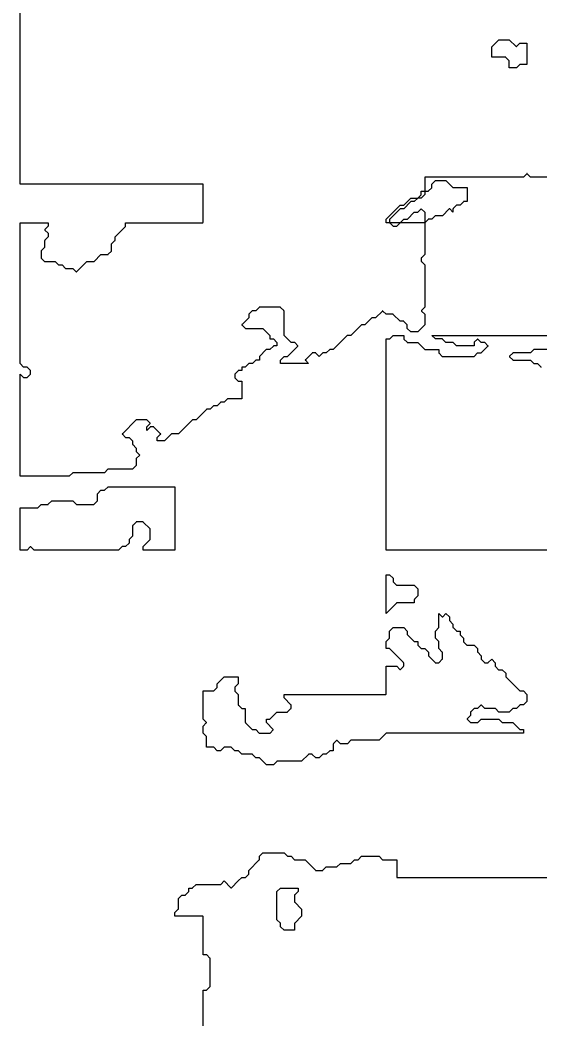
# Model space of a CAD drawing. Header units: metres. Extents: x 0 to 799, y 1 to 1100.
# Drawn here: x 0 to 148, y 539.5 to 823.6 of the extents above; entities that cross this region are included whole.
import ezdxf

# ---------------------------------------------------------------- set-up
doc = ezdxf.new("R2010")
doc.units = ezdxf.units.M
doc.layers.add('forest', color=7, linetype='Continuous')
doc.layers.add('forestfragmentation', color=7, linetype='Continuous')

msp = doc.modelspace()

# ---------------------------------------------------------------- linework, layer by layer
at = {"layer": 'forest', "color": 194}
for points in [[(155.9, 779), (145, 779), (145, 779), (145, 779), (144.07, 779.93), (144.06, 779.94), (144.06, 779.94), (144.05, 779.95), (144.04, 779.95), (144.03, 779.95), (144.02, 779.96), (144.01, 779.96), (144, 779.96), (143.99, 779.96), (143.98, 779.96), (143.97, 779.95), (143.96, 779.95), (143.95, 779.95), (143.94, 779.94), (143.94, 779.94), (143.93, 779.93), (143, 779), (143, 779), (143, 779), (115.1, 779), (115.09, 779), (115.08, 779), (115.07, 779), (115.06, 778.99), (115.05, 778.99), (115.04, 778.98), (115.04, 778.98), (115.03, 778.97), (115.02, 778.96), (115.02, 778.96), (115.01, 778.95), (115.01, 778.94), (115, 778.93), (115, 778.92), (115, 778.91), (115, 778.9), (115, 774), (115, 774), (115, 774), (114, 773), (114, 773), (114, 773), (113.04, 773), (113.03, 773), (113.02, 773), (113.01, 773), (113, 772.99), (112.99, 772.99), (112.99, 772.98), (112.98, 772.98), (112.97, 772.97), (112, 772), (112, 772), (112, 772), (111.04, 772), (111.03, 772), (111.02, 772), (111.01, 772), (111, 771.99), (110.99, 771.99), (110.99, 771.98), (110.98, 771.98), (110.97, 771.97), (109, 770), (109, 770), (109, 770), (108.04, 770), (108.03, 770), (108.02, 770), (108.01, 770), (108, 769.99), (107.99, 769.99), (107.99, 769.98), (107.98, 769.98), (107.97, 769.97), (105.03, 767.03), (105.02, 767.02), (105.02, 767.01), (105.01, 767.01), (105.01, 767), (105, 766.99), (105, 766.98), (105, 766.97), (105, 766.96), (105, 766.04), (105, 766.03), (105, 766.02), (105, 766.01), (105.01, 766), (105.01, 765.99), (105.02, 765.99), (105.02, 765.98), (105.03, 765.97), (105.97, 765.03), (105.98, 765.02), (105.99, 765.02), (105.99, 765.01), (106, 765.01), (106.01, 765), (106.02, 765), (106.03, 765), (106.04, 765), (106.96, 765), (106.97, 765), (106.98, 765), (106.99, 765), (107, 765.01), (107.01, 765.01), (107.01, 765.02), (107.02, 765.02), (107.03, 765.03), (109, 767), (109, 767), (109, 767), (109.96, 767), (109.97, 767), (109.98, 767), (109.99, 767), (110, 767.01), (110.01, 767.01), (110.01, 767.02), (110.02, 767.02), (110.03, 767.03), (112, 769), (112, 769), (112, 769), (112.96, 769), (112.97, 769), (112.98, 769), (112.99, 769), (113, 769.01), (113.01, 769.01), (113.01, 769.02), (113.02, 769.02), (113.03, 769.03), (114, 770), (114, 770), (114, 770), (115, 769), (115, 769), (115, 769), (115, 757), (115, 757), (115, 757), (114.03, 756.03), (114.02, 756.02), (114.02, 756.01), (114.01, 756.01), (114.01, 756), (114, 755.99), (114, 755.98), (114, 755.97), (114, 755.96), (114, 755.04), (114, 755.03), (114, 755.02), (114, 755.01), (114.01, 755), (114.01, 754.99), (114.02, 754.99), (114.02, 754.98), (114.03, 754.97), (115, 754), (115, 754), (115, 754), (115, 742), (115, 742), (115, 742), (114.07, 741.07), (114.06, 741.06), (114.06, 741.06), (114.05, 741.05), (114.05, 741.04), (114.05, 741.03), (114.04, 741.02), (114.04, 741.01), (114.04, 741), (114.04, 740.99), (114.04, 740.98), (114.05, 740.97), (114.05, 740.96), (114.05, 740.95), (114.06, 740.94), (114.06, 740.94), (114.07, 740.93), (115, 740), (115, 740), (115, 740), (115, 737), (115, 737), (115, 737), (113, 735), (113, 735), (113, 735), (111, 735), (111, 735), (111, 735), (110, 736), (110, 736), (110, 736), (110, 736.96), (110, 736.97), (110, 736.98), (110, 736.99), (109.99, 737), (109.99, 737.01), (109.98, 737.01), (109.98, 737.02), (109.97, 737.03), (109.03, 737.97), (109.02, 737.98), (109.01, 737.98), (109.01, 737.99), (109, 737.99), (108.99, 738), (108.98, 738), (108.97, 738), (108.96, 738), (108, 738), (108, 738), (108, 738), (106.03, 739.97), (106.02, 739.98), (106.01, 739.98), (106.01, 739.99), (106, 739.99), (105.99, 740), (105.98, 740), (105.97, 740), (105.96, 740), (104, 740), (104, 740), (104, 740), (103.07, 740.93), (103.06, 740.94), (103.06, 740.94), (103.05, 740.95), (103.04, 740.95), (103.03, 740.95), (103.02, 740.96), (103.01, 740.96), (103, 740.96), (102.99, 740.96), (102.98, 740.96), (102.97, 740.95), (102.96, 740.95), (102.95, 740.95), (102.94, 740.94), (102.94, 740.94), (102.93, 740.93), (101, 739), (101, 739), (101, 739), (100.04, 739), (100.03, 739), (100.02, 739), (100.01, 739), (100, 738.99), (99.99, 738.99), (99.99, 738.98), (99.98, 738.98), (99.97, 738.97), (98, 737), (98, 737), (98, 737), (97.04, 737), (97.03, 737), (97.02, 737), (97.01, 737), (97, 736.99), (96.99, 736.99), (96.99, 736.98), (96.98, 736.98), (96.97, 736.97), (94, 734), (94, 734), (94, 734), (93.04, 734), (93.03, 734), (93.02, 734), (93.01, 734), (93, 733.99), (92.99, 733.99), (92.99, 733.98), (92.98, 733.98), (92.97, 733.97), (89, 730), (89, 730), (89, 730), (88.04, 730), (88.03, 730), (88.02, 730), (88.01, 730), (88, 729.99), (87.99, 729.99), (87.99, 729.98), (87.98, 729.98), (87.97, 729.97), (87, 729), (87, 729), (87, 729), (86.04, 729), (86.03, 729), (86.02, 729), (86.01, 729), (86, 728.99), (85.99, 728.99), (85.99, 728.98), (85.98, 728.98), (85.97, 728.97), (85, 728), (85, 728), (85, 728), (84.03, 728.97), (84.02, 728.98), (84.01, 728.98), (84.01, 728.99), (84, 728.99), (83.99, 729), (83.98, 729), (83.97, 729), (83.96, 729), (83.04, 729), (83.03, 729), (83.02, 729), (83.01, 729), (83, 728.99), (82.99, 728.99), (82.99, 728.98), (82.98, 728.98), (82.97, 728.97), (81.07, 727.07), (81.06, 727.06), (81.06, 727.06), (81.05, 727.05), (81.05, 727.04), (81.05, 727.03), (81.04, 727.02), (81.04, 727.01), (81.04, 727), (81.04, 726.99), (81.04, 726.98), (81.05, 726.97), (81.05, 726.96), (81.05, 726.95), (81.06, 726.94), (81.06, 726.94), (81.07, 726.93), (82, 726), (82, 726), (82, 726), (74, 726), (74, 726), (74, 726), (74, 727), (74, 727), (74, 727), (75, 728), (75, 728), (75, 728), (75.96, 728), (75.97, 728), (75.98, 728), (75.99, 728), (76, 728.01), (76.01, 728.01), (76.01, 728.02), (76.02, 728.02), (76.03, 728.03), (78.93, 730.93), (78.94, 730.94), (78.94, 730.94), (78.95, 730.95), (78.95, 730.96), (78.95, 730.97), (78.96, 730.98), (78.96, 730.99), (78.96, 731), (78.96, 731.01), (78.96, 731.02), (78.95, 731.03), (78.95, 731.04), (78.95, 731.05), (78.94, 731.06), (78.94, 731.06), (78.93, 731.07), (78.03, 731.97), (78.02, 731.98), (78.01, 731.98), (78.01, 731.99), (78, 731.99), (77.99, 732), (77.98, 732), (77.97, 732), (77.96, 732), (77, 732), (77, 732), (77, 732), (75, 734), (75, 734), (75, 734), (75, 740.96), (75, 740.97), (75, 740.98), (75, 740.99), (74.99, 741), (74.99, 741.01), (74.98, 741.01), (74.98, 741.02), (74.97, 741.03), (74.03, 741.97), (74.02, 741.98), (74.01, 741.98), (74.01, 741.99), (74, 741.99), (73.99, 742), (73.98, 742), (73.97, 742), (73.96, 742), (68.04, 742), (68.03, 742), (68.02, 742), (68.01, 742), (68, 741.99), (67.99, 741.99), (67.99, 741.98), (67.98, 741.98), (67.97, 741.97), (67, 741), (67, 741), (67, 741), (66.04, 741), (66.03, 741), (66.02, 741), (66.01, 741), (66, 740.99), (65.99, 740.99), (65.99, 740.98), (65.98, 740.98), (65.97, 740.97), (65.03, 740.03), (65.02, 740.02), (65.02, 740.01), (65.01, 740.01), (65.01, 740), (65, 739.99), (65, 739.98), (65, 739.97), (65, 739.96), (65, 739), (65, 739), (65, 739), (63.07, 737.07), (63.06, 737.06), (63.06, 737.06), (63.05, 737.05), (63.05, 737.04), (63.05, 737.03), (63.04, 737.02), (63.04, 737.01), (63.04, 737), (63.04, 736.99), (63.04, 736.98), (63.05, 736.97), (63.05, 736.96), (63.05, 736.95), (63.06, 736.94), (63.06, 736.94), (63.07, 736.93), (63.97, 736.03), (63.98, 736.02), (63.99, 736.02), (63.99, 736.01), (64, 736.01), (64.01, 736), (64.02, 736), (64.03, 736), (64.04, 736), (69, 736), (69, 736), (69, 736), (71, 734), (71, 734), (71, 734), (71, 733.1), (71, 733.09), (71, 733.08), (71, 733.07), (71.01, 733.06), (71.01, 733.05), (71.02, 733.04), (71.02, 733.04), (71.03, 733.03), (71.04, 733.02), (71.04, 733.02), (71.05, 733.01), (71.06, 733.01), (71.07, 733), (71.08, 733), (71.09, 733), (71.1, 733), (72, 733), (72, 733), (72, 733), (73, 732), (73, 732), (73, 732), (73, 731), (73, 731), (73, 731), (72.04, 731), (72.03, 731), (72.02, 731), (72.01, 731), (72, 730.99), (71.99, 730.99), (71.99, 730.98), (71.98, 730.98), (71.97, 730.97), (71, 730), (71, 730), (71, 730), (70.04, 730), (70.03, 730), (70.02, 730), (70.01, 730), (70, 729.99), (69.99, 729.99), (69.99, 729.98), (69.98, 729.98), (69.97, 729.97), (68.03, 728.03), (68.02, 728.02), (68.02, 728.01), (68.01, 728.01), (68.01, 728), (68, 727.99), (68, 727.98), (68, 727.97), (68, 727.96), (68, 727), (68, 727), (68, 727), (67.04, 727), (67.03, 727), (67.02, 727), (67.01, 727), (67, 726.99), (66.99, 726.99), (66.99, 726.98), (66.98, 726.98), (66.97, 726.97), (66, 726), (66, 726), (66, 726), (65.04, 726), (65.03, 726), (65.02, 726), (65.01, 726), (65, 725.99), (64.99, 725.99), (64.99, 725.98), (64.98, 725.98), (64.97, 725.97), (64, 725), (64, 725), (64, 725), (63.1, 725), (63.09, 725), (63.08, 725), (63.07, 725), (63.06, 724.99), (63.05, 724.99), (63.04, 724.98), (63.04, 724.98), (63.03, 724.97), (63.02, 724.96), (63.02, 724.96), (63.01, 724.95), (63.01, 724.94), (63, 724.93), (63, 724.92), (63, 724.91), (63, 724.9), (63, 724), (63, 724), (63, 724), (62.04, 724), (62.03, 724), (62.02, 724), (62.01, 724), (62, 723.99), (61.99, 723.99), (61.99, 723.98), (61.98, 723.98), (61.97, 723.97), (61.03, 723.03), (61.02, 723.02), (61.02, 723.01), (61.01, 723.01), (61.01, 723), (61, 722.99), (61, 722.98), (61, 722.97), (61, 722.96), (61, 722.04), (61, 722.03), (61, 722.02), (61, 722.01), (61.01, 722), (61.01, 721.99), (61.02, 721.99), (61.02, 721.98), (61.03, 721.97), (61.97, 721.03), (61.98, 721.02), (61.99, 721.02), (61.99, 721.01), (62, 721.01), (62.01, 721), (62.02, 721), (62.03, 721), (62.04, 721), (63, 721), (63, 721), (63, 721), (63, 716), (63, 716), (63, 716), (59.04, 716), (59.03, 716), (59.02, 716), (59.01, 716), (59, 715.99), (58.99, 715.99), (58.99, 715.98), (58.98, 715.98), (58.97, 715.97), (58, 715), (58, 715), (58, 715), (57.04, 715), (57.03, 715), (57.02, 715), (57.01, 715), (57, 714.99), (56.99, 714.99), (56.99, 714.98), (56.98, 714.98), (56.97, 714.97), (56, 714), (56, 714), (56, 714), (55.04, 714), (55.03, 714), (55.02, 714), (55.01, 714), (55, 713.99), (54.99, 713.99), (54.99, 713.98), (54.98, 713.98), (54.97, 713.97), (54, 713), (54, 713), (54, 713), (53.04, 713), (53.03, 713), (53.02, 713), (53.01, 713), (53, 712.99), (52.99, 712.99), (52.99, 712.98), (52.98, 712.98), (52.97, 712.97), (50, 710), (50, 710), (50, 710), (49.04, 710), (49.03, 710), (49.02, 710), (49.01, 710), (49, 709.99), (48.99, 709.99), (48.99, 709.98), (48.98, 709.98), (48.97, 709.97), (45, 706), (45, 706), (45, 706), (43.04, 706), (43.03, 706), (43.02, 706), (43.01, 706), (43, 705.99), (42.99, 705.99), (42.99, 705.98), (42.98, 705.98), (42.97, 705.97), (41, 704), (41, 704), (41, 704), (39, 704), (39, 704), (39, 704), (39, 705), (39, 705), (39, 705), (39.93, 705.93), (39.94, 705.94), (39.94, 705.94), (39.95, 705.95), (39.95, 705.96), (39.95, 705.97), (39.96, 705.98), (39.96, 705.99), (39.96, 706), (39.96, 706.01), (39.96, 706.02), (39.95, 706.03), (39.95, 706.04), (39.95, 706.05), (39.94, 706.06), (39.94, 706.06), (39.93, 706.07), (38.03, 707.97), (38.02, 707.98), (38.01, 707.98), (38.01, 707.99), (38, 707.99), (37.99, 708), (37.98, 708), (37.97, 708), (37.96, 708), (37.04, 708), (37.03, 708), (37.02, 708), (37.01, 708), (37, 707.99), (36.99, 707.99), (36.99, 707.98), (36.98, 707.98), (36.97, 707.97), (36, 707), (36, 707), (36, 707), (36, 708), (36, 708), (36, 708), (36.93, 708.93), (36.94, 708.94), (36.94, 708.94), (36.95, 708.95), (36.95, 708.96), (36.95, 708.97), (36.96, 708.98), (36.96, 708.99), (36.96, 709), (36.96, 709.01), (36.96, 709.02), (36.95, 709.03), (36.95, 709.04), (36.95, 709.05), (36.94, 709.06), (36.94, 709.06), (36.93, 709.07), (36.03, 709.97), (36.02, 709.98), (36.01, 709.98), (36.01, 709.99), (36, 709.99), (35.99, 710), (35.98, 710), (35.97, 710), (35.96, 710), (33.04, 710), (33.03, 710), (33.02, 710), (33.01, 710), (33, 709.99), (32.99, 709.99), (32.99, 709.98), (32.98, 709.98), (32.97, 709.97), (29.07, 706.07), (29.06, 706.06), (29.06, 706.06), (29.05, 706.05), (29.05, 706.04), (29.05, 706.03), (29.04, 706.02), (29.04, 706.01), (29.04, 706), (29.04, 705.99), (29.04, 705.98), (29.05, 705.97), (29.05, 705.96), (29.05, 705.95), (29.06, 705.94), (29.06, 705.94), (29.07, 705.93), (29.97, 705.03), (29.98, 705.02), (29.99, 705.02), (29.99, 705.01), (30, 705.01), (30.01, 705), (30.02, 705), (30.03, 705), (30.04, 705), (31, 705), (31, 705), (31, 705), (32, 704), (32, 704), (32, 704), (32, 703.04), (32, 703.03), (32, 703.02), (32, 703.01), (32.01, 703), (32.01, 702.99), (32.02, 702.99), (32.02, 702.98), (32.03, 702.97), (33, 702), (33, 702), (33, 702), (33, 701.04), (33, 701.03), (33, 701.02), (33, 701.01), (33.01, 701), (33.01, 700.99), (33.02, 700.99), (33.02, 700.98), (33.03, 700.97), (34, 700), (34, 700), (34, 700), (33.03, 699.03), (33.02, 699.02), (33.02, 699.01), (33.01, 699.01), (33.01, 699), (33, 698.99), (33, 698.98), (33, 698.97), (33, 698.96), (33, 697), (33, 697), (33, 697), (32, 696), (32, 696), (32, 696), (25.04, 696), (25.03, 696), (25.02, 696), (25.01, 696), (25, 695.99), (24.99, 695.99), (24.99, 695.98), (24.98, 695.98), (24.97, 695.97), (24, 695), (24, 695), (24, 695), (15.04, 695), (15.03, 695), (15.02, 695), (15.01, 695), (15, 694.99), (14.99, 694.99), (14.99, 694.98), (14.98, 694.98), (14.97, 694.97), (14, 694), (14, 694), (14, 694), (0, 694), (0, 694), (0, 694), (0, 723), (0, 723), (0, 723), (0.97, 722.03), (0.98, 722.02), (0.99, 722.02), (0.99, 722.01), (1, 722.01), (1.01, 722), (1.02, 722), (1.03, 722), (1.04, 722), (1.96, 722), (1.97, 722), (1.98, 722), (1.99, 722), (2, 722.01), (2.01, 722.01), (2.01, 722.02), (2.02, 722.02), (2.03, 722.03), (2.97, 722.97), (2.98, 722.98), (2.98, 722.99), (2.99, 722.99), (2.99, 723), (3, 723.01), (3, 723.02), (3, 723.03), (3, 723.04), (3, 723.96), (3, 723.97), (3, 723.98), (3, 723.99), (2.99, 724), (2.99, 724.01), (2.98, 724.01), (2.98, 724.02), (2.97, 724.03), (2.03, 724.97), (2.02, 724.98), (2.01, 724.98), (2.01, 724.99), (2, 724.99), (1.99, 725), (1.98, 725), (1.97, 725), (1.96, 725), (1, 725), (1, 725), (1, 725), (0, 726), (0, 726), (0, 726), (0, 766), (0, 766), (0, 766), (8, 766), (8, 766), (8, 766), (8, 765), (8, 765), (8, 765), (7.07, 764.07), (7.06, 764.06), (7.06, 764.06), (7.05, 764.05), (7.05, 764.04), (7.05, 764.03), (7.04, 764.02), (7.04, 764.01), (7.04, 764), (7.04, 763.99), (7.04, 763.98), (7.05, 763.97), (7.05, 763.96), (7.05, 763.95), (7.06, 763.94), (7.06, 763.94), (7.07, 763.93), (8, 763), (8, 763), (8, 763), (8, 762), (8, 762), (8, 762), (7.03, 761.03), (7.02, 761.02), (7.02, 761.01), (7.01, 761.01), (7.01, 761), (7, 760.99), (7, 760.98), (7, 760.97), (7, 760.96), (7, 759), (7, 759), (7, 759), (6.03, 758.03), (6.02, 758.02), (6.02, 758.01), (6.01, 758.01), (6.01, 758), (6, 757.99), (6, 757.98), (6, 757.97), (6, 757.96), (6, 756.04), (6, 756.03), (6, 756.02), (6, 756.01), (6.01, 756), (6.01, 755.99), (6.02, 755.99), (6.02, 755.98), (6.03, 755.97), (6.97, 755.03), (6.98, 755.02), (6.99, 755.02), (6.99, 755.01), (7, 755.01), (7.01, 755), (7.02, 755), (7.03, 755), (7.04, 755), (10, 755), (10, 755), (10, 755), (10.97, 754.03), (10.98, 754.02), (10.99, 754.02), (10.99, 754.01), (11, 754.01), (11.01, 754), (11.02, 754), (11.03, 754), (11.04, 754), (12, 754), (12, 754), (12, 754), (12.97, 753.03), (12.98, 753.02), (12.99, 753.02), (12.99, 753.01), (13, 753.01), (13.01, 753), (13.02, 753), (13.03, 753), (13.04, 753), (15, 753), (15, 753), (15, 753), (15.93, 752.07), (15.94, 752.06), (15.94, 752.06), (15.95, 752.05), (15.96, 752.05), (15.97, 752.05), (15.98, 752.04), (15.99, 752.04), (16, 752.04), (16.01, 752.04), (16.02, 752.04), (16.03, 752.05), (16.04, 752.05), (16.05, 752.05), (16.06, 752.06), (16.06, 752.06), (16.07, 752.07), (19, 755), (19, 755), (19, 755), (20.96, 755), (20.97, 755), (20.98, 755), (20.99, 755), (21, 755.01), (21.01, 755.01), (21.01, 755.02), (21.02, 755.02), (21.03, 755.03), (23, 757), (23, 757), (23, 757), (24.96, 757), (24.97, 757), (24.98, 757), (24.99, 757), (25, 757.01), (25.01, 757.01), (25.01, 757.02), (25.02, 757.02), (25.03, 757.03), (25.97, 757.97), (25.98, 757.98), (25.98, 757.99), (25.99, 757.99), (25.99, 758), (26, 758.01), (26, 758.02), (26, 758.03), (26, 758.04), (26, 760), (26, 760), (26, 760), (26.97, 760.97), (26.98, 760.98), (26.98, 760.99), (26.99, 760.99), (26.99, 761), (27, 761.01), (27, 761.02), (27, 761.03), (27, 761.04), (27, 762), (27, 762), (27, 762), (29.97, 764.97), (29.98, 764.98), (29.98, 764.99), (29.99, 764.99), (29.99, 765), (30, 765.01), (30, 765.02), (30, 765.03), (30, 765.04), (30, 766), (30, 766), (30, 766), (51.9, 766), (51.91, 766), (51.92, 766), (51.93, 766), (51.94, 766.01), (51.95, 766.01), (51.96, 766.02), (51.96, 766.02), (51.97, 766.03), (51.98, 766.04), (51.98, 766.04), (51.99, 766.05), (51.99, 766.06), (52, 766.07), (52, 766.08), (52, 766.09), (52, 766.1), (52, 776.9), (52, 776.91), (52, 776.92), (52, 776.93), (51.99, 776.94), (51.99, 776.95), (51.98, 776.96), (51.98, 776.96), (51.97, 776.97), (51.96, 776.98), (51.96, 776.98), (51.95, 776.99), (51.94, 776.99), (51.93, 777), (51.92, 777), (51.91, 777), (51.9, 777), (0, 777), (0, 777), (0, 777), (0, 840)], [(167, 673), (104, 673), (104, 673), (104, 673), (104, 733), (104, 733), (104, 733), (104.96, 733), (104.97, 733), (104.98, 733), (104.99, 733), (105, 733.01), (105.01, 733.01), (105.01, 733.02), (105.02, 733.02), (105.03, 733.03), (106, 734), (106, 734), (106, 734), (109, 734), (109, 734), (109, 734), (109, 733.04), (109, 733.03), (109, 733.02), (109, 733.01), (109.01, 733), (109.01, 732.99), (109.02, 732.99), (109.02, 732.98), (109.03, 732.97), (109.97, 732.03), (109.98, 732.02), (109.99, 732.02), (109.99, 732.01), (110, 732.01), (110.01, 732), (110.02, 732), (110.03, 732), (110.04, 732), (113, 732), (113, 732), (113, 732), (114.97, 730.03), (114.98, 730.02), (114.99, 730.02), (114.99, 730.01), (115, 730.01), (115.01, 730), (115.02, 730), (115.03, 730), (115.04, 730), (119, 730), (119, 730), (119, 730), (119, 729.04), (119, 729.03), (119, 729.02), (119, 729.01), (119.01, 729), (119.01, 728.99), (119.02, 728.99), (119.02, 728.98), (119.03, 728.97), (119.97, 728.03), (119.98, 728.02), (119.99, 728.02), (119.99, 728.01), (120, 728.01), (120.01, 728), (120.02, 728), (120.03, 728), (120.04, 728), (128.96, 728), (128.97, 728), (128.98, 728), (128.99, 728), (129, 728.01), (129.01, 728.01), (129.01, 728.02), (129.02, 728.02), (129.03, 728.03), (130, 729), (130, 729), (130, 729), (130.96, 729), (130.97, 729), (130.98, 729), (130.99, 729), (131, 729.01), (131.01, 729.01), (131.01, 729.02), (131.02, 729.02), (131.03, 729.03), (132.93, 730.93), (132.94, 730.94), (132.94, 730.94), (132.95, 730.95), (132.95, 730.96), (132.95, 730.97), (132.96, 730.98), (132.96, 730.99), (132.96, 731), (132.96, 731.01), (132.96, 731.02), (132.95, 731.03), (132.95, 731.04), (132.95, 731.05), (132.94, 731.06), (132.94, 731.06), (132.93, 731.07), (132.03, 731.97), (132.02, 731.98), (132.01, 731.98), (132.01, 731.99), (132, 731.99), (131.99, 732), (131.98, 732), (131.97, 732), (131.96, 732), (131, 732), (131, 732), (131, 732), (130.07, 732.93), (130.06, 732.94), (130.06, 732.94), (130.05, 732.95), (130.04, 732.95), (130.03, 732.95), (130.02, 732.96), (130.01, 732.96), (130, 732.96), (129.99, 732.96), (129.98, 732.96), (129.97, 732.95), (129.96, 732.95), (129.95, 732.95), (129.94, 732.94), (129.94, 732.94), (129.93, 732.93), (129.03, 732.03), (129.02, 732.02), (129.02, 732.01), (129.01, 732.01), (129.01, 732), (129, 731.99), (129, 731.98), (129, 731.97), (129, 731.96), (129, 731), (129, 731), (129, 731), (124, 731), (124, 731), (124, 731), (123.03, 731.97), (123.02, 731.98), (123.01, 731.98), (123.01, 731.99), (123, 731.99), (122.99, 732), (122.98, 732), (122.97, 732), (122.96, 732), (121, 732), (121, 732), (121, 732), (120.03, 732.97), (120.02, 732.98), (120.01, 732.98), (120.01, 732.99), (120, 732.99), (119.99, 733), (119.98, 733), (119.97, 733), (119.96, 733), (118, 733), (118, 733), (118, 733), (117, 734), (117, 734), (117, 734), (155.9, 734)], [(149.96, 730), (146.04, 730), (146.03, 730), (146.02, 730), (146.01, 730), (146, 729.99), (145.99, 729.99), (145.99, 729.98), (145.98, 729.98), (145.97, 729.97), (145, 729), (145, 729), (145, 729), (140.04, 729), (140.03, 729), (140.02, 729), (140.01, 729), (140, 728.99), (139.99, 728.99), (139.99, 728.98), (139.98, 728.98), (139.97, 728.97), (139.07, 728.07), (139.06, 728.06), (139.06, 728.06), (139.05, 728.05), (139.05, 728.04), (139.05, 728.03), (139.04, 728.02), (139.04, 728.01), (139.04, 728), (139.04, 727.99), (139.04, 727.98), (139.05, 727.97), (139.05, 727.96), (139.05, 727.95), (139.06, 727.94), (139.06, 727.94), (139.07, 727.93), (139.97, 727.03), (139.98, 727.02), (139.99, 727.02), (139.99, 727.01), (140, 727.01), (140.01, 727), (140.02, 727), (140.03, 727), (140.04, 727), (145, 727), (145, 727), (145, 727), (145.97, 726.03), (145.98, 726.02), (145.99, 726.02), (145.99, 726.01), (146, 726.01), (146.01, 726), (146.02, 726), (146.03, 726), (146.04, 726), (147, 726), (147, 726), (147, 726), (147.97, 725.03), (147.98, 725.02), (147.99, 725.02), (147.99, 725.01), (148, 725.01)], [(0, 685), (0, 685), (4.96, 685), (4.97, 685), (4.98, 685), (4.99, 685), (5, 685.01), (5.01, 685.01), (5.01, 685.02), (5.02, 685.02), (5.03, 685.03), (6, 686), (6, 686), (6, 686), (7.96, 686), (7.97, 686), (7.98, 686), (7.99, 686), (8, 686.01), (8.01, 686.01), (8.01, 686.02), (8.02, 686.02), (8.03, 686.03), (9, 687), (9, 687), (9, 687), (15, 687), (15, 687), (15, 687), (15.97, 686.03), (15.98, 686.02), (15.99, 686.02), (15.99, 686.01), (16, 686.01), (16.01, 686), (16.02, 686), (16.03, 686), (16.04, 686), (20.96, 686), (20.97, 686), (20.98, 686), (20.99, 686), (21, 686.01), (21.01, 686.01), (21.01, 686.02), (21.02, 686.02), (21.03, 686.03), (21.97, 686.97), (21.98, 686.98), (21.98, 686.99), (21.99, 686.99), (21.99, 687), (22, 687.01), (22, 687.02), (22, 687.03), (22, 687.04), (22, 689), (22, 689), (22, 689), (23, 690), (23, 690), (23, 690), (23.96, 690), (23.97, 690), (23.98, 690), (23.99, 690), (24, 690.01), (24.01, 690.01), (24.01, 690.02), (24.02, 690.02), (24.03, 690.03), (25, 691), (25, 691), (25, 691), (44, 691), (44, 691), (44, 691), (44, 673), (44, 673), (44, 673), (35, 673), (35, 673), (35, 673), (35, 674), (35, 674), (35, 674), (36.97, 675.97), (36.98, 675.98), (36.98, 675.99), (36.99, 675.99), (36.99, 676), (37, 676.01), (37, 676.02), (37, 676.03), (37, 676.04), (37, 678.96), (37, 678.97), (37, 678.98), (37, 678.99), (36.99, 679), (36.99, 679.01), (36.98, 679.01), (36.98, 679.02), (36.97, 679.03), (35.03, 680.97), (35.02, 680.98), (35.01, 680.98), (35.01, 680.99), (35, 680.99), (34.99, 681), (34.98, 681), (34.97, 681), (34.96, 681), (33.04, 681), (33.03, 681), (33.02, 681), (33.01, 681), (33, 680.99), (32.99, 680.99), (32.99, 680.98), (32.98, 680.98), (32.97, 680.97), (32.03, 680.03), (32.02, 680.02), (32.02, 680.01), (32.01, 680.01), (32.01, 680), (32, 679.99), (32, 679.98), (32, 679.97), (32, 679.96), (32, 677), (32, 677), (32, 677), (31.03, 676.03), (31.02, 676.02), (31.02, 676.01), (31.01, 676.01), (31.01, 676), (31, 675.99), (31, 675.98), (31, 675.97), (31, 675.96), (31, 675), (31, 675), (31, 675), (30, 674), (30, 674), (30, 674), (29.04, 674), (29.03, 674), (29.02, 674), (29.01, 674), (29, 673.99), (28.99, 673.99), (28.99, 673.98), (28.98, 673.98), (28.97, 673.97), (28, 673), (28, 673), (28, 673), (4, 673), (4, 673), (4, 673), (3.07, 673.93), (3.06, 673.94), (3.06, 673.94), (3.05, 673.95), (3.04, 673.95), (3.03, 673.95), (3.02, 673.96), (3.01, 673.96), (3, 673.96), (2.99, 673.96), (2.98, 673.96), (2.97, 673.95), (2.96, 673.95), (2.95, 673.95), (2.94, 673.94), (2.94, 673.94), (2.93, 673.93), (2, 673), (2, 673), (2, 673), (0, 673), (0, 673), (0, 673), (0, 685), (0, 685)], [(104, 666), (104, 666), (105, 666), (105, 666), (105, 666), (106, 665), (106, 665), (106, 665), (106, 664.04), (106, 664.03), (106, 664.02), (106, 664.01), (106.01, 664), (106.01, 663.99), (106.02, 663.99), (106.02, 663.98), (106.03, 663.97), (106.97, 663.03), (106.98, 663.02), (106.99, 663.02), (106.99, 663.01), (107, 663.01), (107.01, 663), (107.02, 663), (107.03, 663), (107.04, 663), (112, 663), (112, 663), (112, 663), (113, 662), (113, 662), (113, 662), (113, 660), (113, 660), (113, 660), (112.03, 659.03), (112.02, 659.02), (112.02, 659.01), (112.01, 659.01), (112.01, 659), (112, 658.99), (112, 658.98), (112, 658.97), (112, 658.96), (112, 658), (112, 658), (112, 658), (107.04, 658), (107.03, 658), (107.02, 658), (107.01, 658), (107, 657.99), (106.99, 657.99), (106.99, 657.98), (106.98, 657.98), (106.97, 657.97), (104, 655), (104, 655), (104, 655), (104, 666), (104, 666)], [(52, 633), (52, 633), (54.96, 633), (54.97, 633), (54.98, 633), (54.99, 633), (55, 633.01), (55.01, 633.01), (55.01, 633.02), (55.02, 633.02), (55.03, 633.03), (55.97, 633.97), (55.98, 633.98), (55.98, 633.99), (55.99, 633.99), (55.99, 634), (56, 634.01), (56, 634.02), (56, 634.03), (56, 634.04), (56, 635), (56, 635), (56, 635), (58, 637), (58, 637), (58, 637), (62, 637), (62, 637), (62, 637), (62, 635), (62, 635), (62, 635), (61.03, 634.03), (61.02, 634.02), (61.02, 634.01), (61.01, 634.01), (61.01, 634), (61, 633.99), (61, 633.98), (61, 633.97), (61, 633.96), (61, 633.04), (61, 633.03), (61, 633.02), (61, 633.01), (61.01, 633), (61.01, 632.99), (61.02, 632.99), (61.02, 632.98), (61.03, 632.97), (62, 632), (62, 632), (62, 632), (62, 629.04), (62, 629.03), (62, 629.02), (62, 629.01), (62.01, 629), (62.01, 628.99), (62.02, 628.99), (62.02, 628.98), (62.03, 628.97), (62.97, 628.03), (62.98, 628.02), (62.99, 628.02), (62.99, 628.01), (63, 628.01), (63.01, 628), (63.02, 628), (63.03, 628), (63.04, 628), (64, 628), (64, 628), (64, 628), (64, 624.04), (64, 624.03), (64, 624.02), (64, 624.01), (64.01, 624), (64.01, 623.99), (64.02, 623.99), (64.02, 623.98), (64.03, 623.97), (65.97, 622.03), (65.98, 622.02), (65.99, 622.02), (65.99, 622.01), (66, 622.01), (66.01, 622), (66.02, 622), (66.03, 622), (66.04, 622), (67, 622), (67, 622), (67, 622), (67.97, 621.03), (67.98, 621.02), (67.99, 621.02), (67.99, 621.01), (68, 621.01), (68.01, 621), (68.02, 621), (68.03, 621), (68.04, 621), (70.96, 621), (70.97, 621), (70.98, 621), (70.99, 621), (71, 621.01), (71.01, 621.01), (71.01, 621.02), (71.02, 621.02), (71.03, 621.03), (71.93, 621.93), (71.94, 621.94), (71.94, 621.94), (71.95, 621.95), (71.95, 621.96), (71.95, 621.97), (71.96, 621.98), (71.96, 621.99), (71.96, 622), (71.96, 622.01), (71.96, 622.02), (71.95, 622.03), (71.95, 622.04), (71.95, 622.05), (71.94, 622.06), (71.94, 622.06), (71.93, 622.07), (70, 624), (70, 624), (70, 624), (70, 625), (70, 625), (70, 625), (70.96, 625), (70.97, 625), (70.98, 625), (70.99, 625), (71, 625.01), (71.01, 625.01), (71.01, 625.02), (71.02, 625.02), (71.03, 625.03), (73, 627), (73, 627), (73, 627), (75.96, 627), (75.97, 627), (75.98, 627), (75.99, 627), (76, 627.01), (76.01, 627.01), (76.01, 627.02), (76.02, 627.02), (76.03, 627.03), (76.97, 627.97), (76.98, 627.98), (76.98, 627.99), (76.99, 627.99), (76.99, 628), (77, 628.01), (77, 628.02), (77, 628.03), (77, 628.04), (77, 628.96), (77, 628.97), (77, 628.98), (77, 628.99), (76.99, 629), (76.99, 629.01), (76.98, 629.01), (76.98, 629.02), (76.97, 629.03), (75, 631), (75, 631), (75, 631), (75, 632), (75, 632), (75, 632), (103.9, 632), (103.91, 632), (103.92, 632), (103.93, 632), (103.94, 632.01), (103.95, 632.01), (103.96, 632.02), (103.96, 632.02), (103.97, 632.03), (103.98, 632.04), (103.98, 632.04), (103.99, 632.05), (103.99, 632.06), (104, 632.07), (104, 632.08), (104, 632.09), (104, 632.1), (104, 640), (104, 640), (104, 640), (107, 640), (107, 640), (107, 640), (107.93, 639.07), (107.94, 639.06), (107.94, 639.06), (107.95, 639.05), (107.96, 639.05), (107.97, 639.05), (107.98, 639.04), (107.99, 639.04), (108, 639.04), (108.01, 639.04), (108.02, 639.04), (108.03, 639.05), (108.04, 639.05), (108.05, 639.05), (108.06, 639.06), (108.06, 639.06), (108.07, 639.07), (108.97, 639.97), (108.98, 639.98), (108.98, 639.99), (108.99, 639.99), (108.99, 640), (109, 640.01), (109, 640.02), (109, 640.03), (109, 640.04), (109, 640.96), (109, 640.97), (109, 640.98), (109, 640.99), (108.99, 641), (108.99, 641.01), (108.98, 641.01), (108.98, 641.02), (108.97, 641.03), (105.03, 644.97), (105.02, 644.98), (105.01, 644.98), (105.01, 644.99), (105, 644.99), (104.99, 645), (104.98, 645), (104.97, 645), (104.96, 645), (104, 645), (104, 645), (104, 645), (104, 647), (104, 647), (104, 647), (104.97, 647.97), (104.98, 647.98), (104.98, 647.99), (104.99, 647.99), (104.99, 648), (105, 648.01), (105, 648.02), (105, 648.03), (105, 648.04), (105, 650), (105, 650), (105, 650), (106, 651), (106, 651), (106, 651), (109, 651), (109, 651), (109, 651), (110, 650), (110, 650), (110, 650), (110, 649.04), (110, 649.03), (110, 649.02), (110, 649.01), (110.01, 649), (110.01, 648.99), (110.02, 648.99), (110.02, 648.98), (110.03, 648.97), (111.97, 647.03), (111.98, 647.02), (111.99, 647.02), (111.99, 647.01), (112, 647.01), (112.01, 647), (112.02, 647), (112.03, 647), (112.04, 647), (113, 647), (113, 647), (113, 647), (113, 646.04), (113, 646.03), (113, 646.02), (113, 646.01), (113.01, 646), (113.01, 645.99), (113.02, 645.99), (113.02, 645.98), (113.03, 645.97), (113.97, 645.03), (113.98, 645.02), (113.99, 645.02), (113.99, 645.01), (114, 645.01), (114.01, 645), (114.02, 645), (114.03, 645), (114.04, 645), (115, 645), (115, 645), (115, 645), (116, 644), (116, 644), (116, 644), (116, 643.04), (116, 643.03), (116, 643.02), (116, 643.01), (116.01, 643), (116.01, 642.99), (116.02, 642.99), (116.02, 642.98), (116.03, 642.97), (117.97, 641.03), (117.98, 641.02), (117.99, 641.02), (117.99, 641.01), (118, 641.01), (118.01, 641), (118.02, 641), (118.03, 641), (118.04, 641), (118.96, 641), (118.97, 641), (118.98, 641), (118.99, 641), (119, 641.01), (119.01, 641.01), (119.01, 641.02), (119.02, 641.02), (119.03, 641.03), (119.97, 641.97), (119.98, 641.98), (119.98, 641.99), (119.99, 641.99), (119.99, 642), (120, 642.01), (120, 642.02), (120, 642.03), (120, 642.04), (120, 643.96), (120, 643.97), (120, 643.98), (120, 643.99), (119.99, 644), (119.99, 644.01), (119.98, 644.01), (119.98, 644.02), (119.97, 644.03), (119, 645), (119, 645), (119, 645), (119, 646.96), (119, 646.97), (119, 646.98), (119, 646.99), (118.99, 647), (118.99, 647.01), (118.98, 647.01), (118.98, 647.02), (118.97, 647.03), (118, 648), (118, 648), (118, 648), (118, 650), (118, 650), (118, 650), (118.97, 650.97), (118.98, 650.98), (118.98, 650.99), (118.99, 650.99), (118.99, 651), (119, 651.01), (119, 651.02), (119, 651.03), (119, 651.04), (119, 655), (119, 655), (119, 655), (119.93, 654.07), (119.94, 654.06), (119.94, 654.06), (119.95, 654.05), (119.96, 654.05), (119.97, 654.05), (119.98, 654.04), (119.99, 654.04), (120, 654.04), (120.01, 654.04), (120.02, 654.04), (120.03, 654.05), (120.04, 654.05), (120.05, 654.05), (120.06, 654.06), (120.06, 654.06), (120.07, 654.07), (121, 655), (121, 655), (121, 655), (122, 654), (122, 654), (122, 654), (122, 653.04), (122, 653.03), (122, 653.02), (122, 653.01), (122.01, 653), (122.01, 652.99), (122.02, 652.99), (122.02, 652.98), (122.03, 652.97), (123, 652), (123, 652), (123, 652), (123, 651.04), (123, 651.03), (123, 651.02), (123, 651.01), (123.01, 651), (123.01, 650.99), (123.02, 650.99), (123.02, 650.98), (123.03, 650.97), (123.97, 650.03), (123.98, 650.02), (123.99, 650.02), (123.99, 650.01), (124, 650.01), (124.01, 650), (124.02, 650), (124.03, 650), (124.04, 650), (125, 650), (125, 650), (125, 650), (125, 649.04), (125, 649.03), (125, 649.02), (125, 649.01), (125.01, 649), (125.01, 648.99), (125.02, 648.99), (125.02, 648.98), (125.03, 648.97), (126, 648), (126, 648), (126, 648), (126, 647.04), (126, 647.03), (126, 647.02), (126, 647.01), (126.01, 647), (126.01, 646.99), (126.02, 646.99), (126.02, 646.98), (126.03, 646.97), (126.97, 646.03), (126.98, 646.02), (126.99, 646.02), (126.99, 646.01), (127, 646.01), (127.01, 646), (127.02, 646), (127.03, 646), (127.04, 646), (129, 646), (129, 646), (129, 646), (130, 645), (130, 645), (130, 645), (130, 644.04), (130, 644.03), (130, 644.02), (130, 644.01), (130.01, 644), (130.01, 643.99), (130.02, 643.99), (130.02, 643.98), (130.03, 643.97), (131, 643), (131, 643), (131, 643), (131, 642.04), (131, 642.03), (131, 642.02), (131, 642.01), (131.01, 642), (131.01, 641.99), (131.02, 641.99), (131.02, 641.98), (131.03, 641.97), (131.97, 641.03), (131.98, 641.02), (131.99, 641.02), (131.99, 641.01), (132, 641.01), (132.01, 641), (132.02, 641), (132.03, 641), (132.04, 641), (132.96, 641), (132.97, 641), (132.98, 641), (132.99, 641), (133, 641.01), (133.01, 641.01), (133.01, 641.02), (133.02, 641.02), (133.03, 641.03), (134, 642), (134, 642), (134, 642), (135, 641), (135, 641), (135, 641), (135, 640.04), (135, 640.03), (135, 640.02), (135, 640.01), (135.01, 640), (135.01, 639.99), (135.02, 639.99), (135.02, 639.98), (135.03, 639.97), (135.97, 639.03), (135.98, 639.02), (135.99, 639.02), (135.99, 639.01), (136, 639.01), (136.01, 639), (136.02, 639), (136.03, 639), (136.04, 639), (137, 639), (137, 639), (137, 639), (138, 638), (138, 638), (138, 638), (138, 637.04), (138, 637.03), (138, 637.02), (138, 637.01), (138.01, 637), (138.01, 636.99), (138.02, 636.99), (138.02, 636.98), (138.03, 636.97), (141.97, 633.03), (141.98, 633.02), (141.99, 633.02), (141.99, 633.01), (142, 633.01), (142.01, 633), (142.02, 633), (142.03, 633), (142.04, 633), (143, 633), (143, 633), (143, 633), (144, 632), (144, 632), (144, 632), (144, 630), (144, 630), (144, 630), (143, 629), (143, 629), (143, 629), (142.04, 629), (142.03, 629), (142.02, 629), (142.01, 629), (142, 628.99), (141.99, 628.99), (141.99, 628.98), (141.98, 628.98), (141.97, 628.97), (141, 628), (141, 628), (141, 628), (140.04, 628), (140.03, 628), (140.02, 628), (140.01, 628), (140, 627.99), (139.99, 627.99), (139.99, 627.98), (139.98, 627.98), (139.97, 627.97), (139, 627), (139, 627), (139, 627), (136, 627), (136, 627), (136, 627), (135.03, 627.97), (135.02, 627.98), (135.01, 627.98), (135.01, 627.99), (135, 627.99), (134.99, 628), (134.98, 628), (134.97, 628), (134.96, 628), (132, 628), (132, 628), (132, 628), (131.07, 628.93), (131.06, 628.94), (131.06, 628.94), (131.05, 628.95), (131.04, 628.95), (131.03, 628.95), (131.02, 628.96), (131.01, 628.96), (131, 628.96), (130.99, 628.96), (130.98, 628.96), (130.97, 628.95), (130.96, 628.95), (130.95, 628.95), (130.94, 628.94), (130.94, 628.94), (130.93, 628.93), (130, 628), (130, 628), (130, 628), (129.04, 628), (129.03, 628), (129.02, 628), (129.01, 628), (129, 627.99), (128.99, 627.99), (128.99, 627.98), (128.98, 627.98), (128.97, 627.97), (128.03, 627.03), (128.02, 627.02), (128.02, 627.01), (128.01, 627.01), (128.01, 627), (128, 626.99), (128, 626.98), (128, 626.97), (128, 626.96), (128, 626), (128, 626), (128, 626), (127.07, 625.07), (127.06, 625.06), (127.06, 625.06), (127.05, 625.05), (127.05, 625.04), (127.05, 625.03), (127.04, 625.02), (127.04, 625.01), (127.04, 625), (127.04, 624.99), (127.04, 624.98), (127.05, 624.97), (127.05, 624.96), (127.05, 624.95), (127.06, 624.94), (127.06, 624.94), (127.07, 624.93), (127.97, 624.03), (127.98, 624.02), (127.99, 624.02), (127.99, 624.01), (128, 624.01), (128.01, 624), (128.02, 624), (128.03, 624), (128.04, 624), (129.96, 624), (129.97, 624), (129.98, 624), (129.99, 624), (130, 624.01), (130.01, 624.01), (130.01, 624.02), (130.02, 624.02), (130.03, 624.03), (131, 625), (131, 625), (131, 625), (136, 625), (136, 625), (136, 625), (136.97, 624.03), (136.98, 624.02), (136.99, 624.02), (136.99, 624.01), (137, 624.01), (137.01, 624), (137.02, 624), (137.03, 624), (137.04, 624), (140, 624), (140, 624), (140, 624), (141.97, 622.03), (141.98, 622.02), (141.99, 622.02), (141.99, 622.01), (142, 622.01), (142.01, 622), (142.02, 622), (142.03, 622), (142.04, 622), (143, 622), (143, 622), (143, 622), (143, 621), (143, 621), (143, 621), (104.04, 621), (104.03, 621), (104.02, 621), (104.01, 621), (104, 620.99), (103.99, 620.99), (103.99, 620.98), (103.98, 620.98), (103.97, 620.97), (102, 619), (102, 619), (102, 619), (94.04, 619), (94.03, 619), (94.02, 619), (94.01, 619), (94, 618.99), (93.99, 618.99), (93.99, 618.98), (93.98, 618.98), (93.97, 618.97), (93, 618), (93, 618), (93, 618), (91, 618), (91, 618), (91, 618), (90.07, 618.93), (90.06, 618.94), (90.06, 618.94), (90.05, 618.95), (90.04, 618.95), (90.03, 618.95), (90.02, 618.96), (90.01, 618.96), (90, 618.96), (89.99, 618.96), (89.98, 618.96), (89.97, 618.95), (89.96, 618.95), (89.95, 618.95), (89.94, 618.94), (89.94, 618.94), (89.93, 618.93), (89.03, 618.03), (89.02, 618.02), (89.02, 618.01), (89.01, 618.01), (89.01, 618), (89, 617.99), (89, 617.98), (89, 617.97), (89, 617.96), (89, 616), (89, 616), (89, 616), (88.04, 616), (88.03, 616), (88.02, 616), (88.01, 616), (88, 615.99), (87.99, 615.99), (87.99, 615.98), (87.98, 615.98), (87.97, 615.97), (87, 615), (87, 615), (87, 615), (86.04, 615), (86.03, 615), (86.02, 615), (86.01, 615), (86, 614.99), (85.99, 614.99), (85.99, 614.98), (85.98, 614.98), (85.97, 614.97), (85, 614), (85, 614), (85, 614), (84, 614), (84, 614), (84, 614), (83.03, 614.97), (83.02, 614.98), (83.01, 614.98), (83.01, 614.99), (83, 614.99), (82.99, 615), (82.98, 615), (82.97, 615), (82.96, 615), (82.04, 615), (82.03, 615), (82.02, 615), (82.01, 615), (82, 614.99), (81.99, 614.99), (81.99, 614.98), (81.98, 614.98), (81.97, 614.97), (80, 613), (80, 613), (80, 613), (73.04, 613), (73.03, 613), (73.02, 613), (73.01, 613), (73, 612.99), (72.99, 612.99), (72.99, 612.98), (72.98, 612.98), (72.97, 612.97), (72, 612), (72, 612), (72, 612), (70, 612), (70, 612), (70, 612), (68.03, 613.97), (68.02, 613.98), (68.01, 613.98), (68.01, 613.99), (68, 613.99), (67.99, 614), (67.98, 614), (67.97, 614), (67.96, 614), (67, 614), (67, 614), (67, 614), (66.03, 614.97), (66.02, 614.98), (66.01, 614.98), (66.01, 614.99), (66, 614.99), (65.99, 615), (65.98, 615), (65.97, 615), (65.96, 615), (63, 615), (63, 615), (63, 615), (62.03, 615.97), (62.02, 615.98), (62.01, 615.98), (62.01, 615.99), (62, 615.99), (61.99, 616), (61.98, 616), (61.97, 616), (61.96, 616), (61, 616), (61, 616), (61, 616), (60.03, 616.97), (60.02, 616.98), (60.01, 616.98), (60.01, 616.99), (60, 616.99), (59.99, 617), (59.98, 617), (59.97, 617), (59.96, 617), (58.04, 617), (58.03, 617), (58.02, 617), (58.01, 617), (58, 616.99), (57.99, 616.99), (57.99, 616.98), (57.98, 616.98), (57.97, 616.97), (57, 616), (57, 616), (57, 616), (56, 616), (56, 616), (56, 616), (55.03, 616.97), (55.02, 616.98), (55.01, 616.98), (55.01, 616.99), (55, 616.99), (54.99, 617), (54.98, 617), (54.97, 617), (54.96, 617), (53, 617), (53, 617), (53, 617), (53, 619.96), (53, 619.97), (53, 619.98), (53, 619.99), (52.99, 620), (52.99, 620.01), (52.98, 620.01), (52.98, 620.02), (52.97, 620.03), (52, 621), (52, 621), (52, 621), (52, 623), (52, 623), (52, 623), (52.93, 623.93), (52.94, 623.94), (52.94, 623.94), (52.95, 623.95), (52.95, 623.96), (52.95, 623.97), (52.96, 623.98), (52.96, 623.99), (52.96, 624), (52.96, 624.01), (52.96, 624.02), (52.95, 624.03), (52.95, 624.04), (52.95, 624.05), (52.94, 624.06), (52.94, 624.06), (52.93, 624.07), (52, 625), (52, 625), (52, 625), (52, 633), (52, 633)], [(52, 532), (52, 548), (52, 548), (52, 548), (52.96, 548), (52.97, 548), (52.98, 548), (52.99, 548), (53, 548.01), (53.01, 548.01), (53.01, 548.02), (53.02, 548.02), (53.03, 548.03), (53.97, 548.97), (53.98, 548.98), (53.98, 548.99), (53.99, 548.99), (53.99, 549), (54, 549.01), (54, 549.02), (54, 549.03), (54, 549.04), (54, 556.96), (54, 556.97), (54, 556.98), (54, 556.99), (53.99, 557), (53.99, 557.01), (53.98, 557.01), (53.98, 557.02), (53.97, 557.03), (53.03, 557.97), (53.02, 557.98), (53.01, 557.98), (53.01, 557.99), (53, 557.99), (52.99, 558), (52.98, 558), (52.97, 558), (52.96, 558), (52, 558), (52, 558), (52, 558), (52, 568.9), (52, 568.91), (52, 568.92), (52, 568.93), (51.99, 568.94), (51.99, 568.95), (51.98, 568.96), (51.98, 568.96), (51.97, 568.97), (51.96, 568.98), (51.96, 568.98), (51.95, 568.99), (51.94, 568.99), (51.93, 569), (51.92, 569), (51.91, 569), (51.9, 569), (44, 569), (44, 569), (44, 569), (44, 570), (44, 570), (44, 570), (44.97, 570.97), (44.98, 570.98), (44.98, 570.99), (44.99, 570.99), (44.99, 571), (45, 571.01), (45, 571.02), (45, 571.03), (45, 571.04), (45, 574), (45, 574), (45, 574), (46, 575), (46, 575), (46, 575), (46.96, 575), (46.97, 575), (46.98, 575), (46.99, 575), (47, 575.01), (47.01, 575.01), (47.01, 575.02), (47.02, 575.02), (47.03, 575.03), (47.97, 575.97), (47.98, 575.98), (47.98, 575.99), (47.99, 575.99), (47.99, 576), (48, 576.01), (48, 576.02), (48, 576.03), (48, 576.04), (48, 577), (48, 577), (48, 577), (48.96, 577), (48.97, 577), (48.98, 577), (48.99, 577), (49, 577.01), (49.01, 577.01), (49.01, 577.02), (49.02, 577.02), (49.03, 577.03), (50, 578), (50, 578), (50, 578), (56.96, 578), (56.97, 578), (56.98, 578), (56.99, 578), (57, 578.01), (57.01, 578.01), (57.01, 578.02), (57.02, 578.02), (57.03, 578.03), (58, 579), (58, 579), (58, 579), (59.93, 577.07), (59.94, 577.06), (59.94, 577.06), (59.95, 577.05), (59.96, 577.05), (59.97, 577.05), (59.98, 577.04), (59.99, 577.04), (60, 577.04), (60.01, 577.04), (60.02, 577.04), (60.03, 577.05), (60.04, 577.05), (60.05, 577.05), (60.06, 577.06), (60.06, 577.06), (60.07, 577.07), (62, 579), (63, 580), (63, 580), (63, 580), (63.96, 580), (63.97, 580), (63.98, 580), (63.99, 580), (64, 580.01), (64.01, 580.01), (64.01, 580.02), (64.02, 580.02), (64.03, 580.03), (64.97, 580.97), (64.98, 580.98), (64.98, 580.99), (64.99, 580.99), (64.99, 581), (65, 581.01), (65, 581.02), (65, 581.03), (65, 581.04), (65, 582), (65, 582), (65, 582), (67.97, 584.97), (67.98, 584.98), (67.98, 584.99), (67.99, 584.99), (67.99, 585), (68, 585.01), (68, 585.02), (68, 585.03), (68, 585.04), (68, 586), (68, 586), (68, 586), (69, 587), (69, 587), (69, 587), (75, 587), (75, 587), (75, 587), (75.97, 586.03), (75.98, 586.02), (75.99, 586.02), (75.99, 586.01), (76, 586.01), (76.01, 586), (76.02, 586), (76.03, 586), (76.04, 586), (77, 586), (77, 586), (77, 586), (77.97, 585.03), (77.98, 585.02), (77.99, 585.02), (77.99, 585.01), (78, 585.01), (78.01, 585), (78.02, 585), (78.03, 585), (78.04, 585), (81, 585), (81, 585), (81, 585), (83.97, 582.03), (83.98, 582.02), (83.99, 582.02), (83.99, 582.01), (84, 582.01), (84.01, 582), (84.02, 582), (84.03, 582), (84.04, 582), (85.96, 582), (85.97, 582), (85.98, 582), (85.99, 582), (86, 582.01), (86.01, 582.01), (86.01, 582.02), (86.02, 582.02), (86.03, 582.03), (87, 583), (87, 583), (87, 583), (89.96, 583), (89.97, 583), (89.98, 583), (89.99, 583), (90, 583.01), (90.01, 583.01), (90.01, 583.02), (90.02, 583.02), (90.03, 583.03), (91, 584), (91, 584), (91, 584), (93.96, 584), (93.97, 584), (93.98, 584), (93.99, 584), (94, 584.01), (94.01, 584.01), (94.01, 584.02), (94.02, 584.02), (94.03, 584.03), (95, 585), (95, 585), (95, 585), (95.96, 585), (95.97, 585), (95.98, 585), (95.99, 585), (96, 585.01), (96.01, 585.01), (96.01, 585.02), (96.02, 585.02), (96.03, 585.03), (97, 586), (97, 586), (97, 586), (102, 586), (102, 586), (102, 586), (102.97, 585.03), (102.98, 585.02), (102.99, 585.02), (102.99, 585.01), (103, 585.01), (103.01, 585), (103.02, 585), (103.03, 585), (103.04, 585), (107, 585), (107, 585), (107, 585), (107, 580.1), (107, 580.09), (107, 580.08), (107, 580.07), (107.01, 580.06), (107.01, 580.05), (107.02, 580.04), (107.02, 580.04), (107.03, 580.03), (107.04, 580.02), (107.04, 580.02), (107.05, 580.01), (107.06, 580.01), (107.07, 580), (107.08, 580), (107.09, 580), (107.1, 580), (152, 580)]]:
    msp.add_lwpolyline(points, dxfattribs=at)
at = {"layer": 'forestfragmentation', "color": 127}
for points in [[(134, 813), (134, 813), (134, 816), (134, 816), (134, 816), (136, 818), (136, 818), (136, 818), (139, 818), (139, 818), (139, 818), (140.93, 816.07), (140.94, 816.06), (140.94, 816.06), (140.95, 816.05), (140.96, 816.05), (140.97, 816.05), (140.98, 816.04), (140.99, 816.04), (141, 816.04), (141.01, 816.04), (141.02, 816.04), (141.03, 816.05), (141.04, 816.05), (141.05, 816.05), (141.06, 816.06), (141.06, 816.06), (141.07, 816.07), (142, 817), (142, 817), (142, 817), (144, 817), (144, 817), (144, 817), (144, 811), (144, 811), (144, 811), (142.04, 811), (142.03, 811), (142.02, 811), (142.01, 811), (142, 810.99), (141.99, 810.99), (141.99, 810.98), (141.98, 810.98), (141.97, 810.97), (141, 810), (141, 810), (141, 810), (139, 810), (139, 810), (139, 810), (139, 811.96), (139, 811.97), (139, 811.98), (139, 811.99), (138.99, 812), (138.99, 812.01), (138.98, 812.01), (138.98, 812.02), (138.97, 812.03), (138.03, 812.97), (138.02, 812.98), (138.01, 812.98), (138.01, 812.99), (138, 812.99), (137.99, 813), (137.98, 813), (137.97, 813), (137.96, 813), (134, 813), (134, 813)], [(104, 766), (104, 766), (104, 767), (104, 767), (104, 767), (108, 771), (108, 771), (108, 771), (108.96, 771), (108.97, 771), (108.98, 771), (108.99, 771), (109, 771.01), (109.01, 771.01), (109.01, 771.02), (109.02, 771.02), (109.03, 771.03), (111, 773), (111, 773), (111, 773), (112.96, 773), (112.97, 773), (112.98, 773), (112.99, 773), (113, 773.01), (113.01, 773.01), (113.01, 773.02), (113.02, 773.02), (113.03, 773.03), (113.97, 773.97), (113.98, 773.98), (113.98, 773.99), (113.99, 773.99), (113.99, 774), (114, 774.01), (114, 774.02), (114, 774.03), (114, 774.04), (114, 775), (114, 775), (114, 775), (115.96, 775), (115.97, 775), (115.98, 775), (115.99, 775), (116, 775.01), (116.01, 775.01), (116.01, 775.02), (116.02, 775.02), (116.03, 775.03), (116.97, 775.97), (116.98, 775.98), (116.98, 775.99), (116.99, 775.99), (116.99, 776), (117, 776.01), (117, 776.02), (117, 776.03), (117, 776.04), (117, 777), (117, 777), (117, 777), (118, 778), (118, 778), (118, 778), (121, 778), (121, 778), (121, 778), (122.97, 776.03), (122.98, 776.02), (122.99, 776.02), (122.99, 776.01), (123, 776.01), (123.01, 776), (123.02, 776), (123.03, 776), (123.04, 776), (127, 776), (127, 776), (127, 776), (127, 772), (127, 772), (127, 772), (126.04, 772), (126.03, 772), (126.02, 772), (126.01, 772), (126, 771.99), (125.99, 771.99), (125.99, 771.98), (125.98, 771.98), (125.97, 771.97), (125, 771), (125, 771), (125, 771), (124.04, 771), (124.03, 771), (124.02, 771), (124.01, 771), (124, 770.99), (123.99, 770.99), (123.99, 770.98), (123.98, 770.98), (123.97, 770.97), (123.03, 770.03), (123.02, 770.02), (123.02, 770.01), (123.01, 770.01), (123.01, 770), (123, 769.99), (123, 769.98), (123, 769.97), (123, 769.96), (123, 769), (123, 769), (123, 769), (122.07, 769.93), (122.06, 769.94), (122.06, 769.94), (122.05, 769.95), (122.04, 769.95), (122.03, 769.95), (122.02, 769.96), (122.01, 769.96), (122, 769.96), (121.99, 769.96), (121.98, 769.96), (121.97, 769.95), (121.96, 769.95), (121.95, 769.95), (121.94, 769.94), (121.94, 769.94), (121.93, 769.93), (120, 768), (120, 768), (120, 768), (118.04, 768), (118.03, 768), (118.02, 768), (118.01, 768), (118, 767.99), (117.99, 767.99), (117.99, 767.98), (117.98, 767.98), (117.97, 767.97), (117, 767), (117, 767), (117, 767), (116.04, 767), (116.03, 767), (116.02, 767), (116.01, 767), (116, 766.99), (115.99, 766.99), (115.99, 766.98), (115.98, 766.98), (115.97, 766.97), (115, 766), (115, 766), (115, 766), (104, 766), (104, 766)], [(73, 568), (73, 568), (73, 576), (73, 576), (73, 576), (74, 577), (74, 577), (74, 577), (79, 577), (79, 577), (79, 577), (79, 576), (79, 576), (79, 576), (78.03, 575.03), (78.02, 575.02), (78.02, 575.01), (78.01, 575.01), (78.01, 575), (78, 574.99), (78, 574.98), (78, 574.97), (78, 574.96), (78, 573.04), (78, 573.03), (78, 573.02), (78, 573.01), (78.01, 573), (78.01, 572.99), (78.02, 572.99), (78.02, 572.98), (78.03, 572.97), (80, 571), (80, 571), (80, 571), (80, 569), (80, 569), (80, 569), (78.03, 567.03), (78.02, 567.02), (78.02, 567.01), (78.01, 567.01), (78.01, 567), (78, 566.99), (78, 566.98), (78, 566.97), (78, 566.96), (78, 565), (78, 565), (78, 565), (75, 565), (75, 565), (75, 565), (74, 566), (74, 566), (74, 566), (74, 566.96), (74, 566.97), (74, 566.98), (74, 566.99), (73.99, 567), (73.99, 567.01), (73.98, 567.01), (73.98, 567.02), (73.97, 567.03), (73, 568), (73, 568)]]:
    msp.add_lwpolyline(points, dxfattribs=at)

doc.saveas('drawing.dxf')
